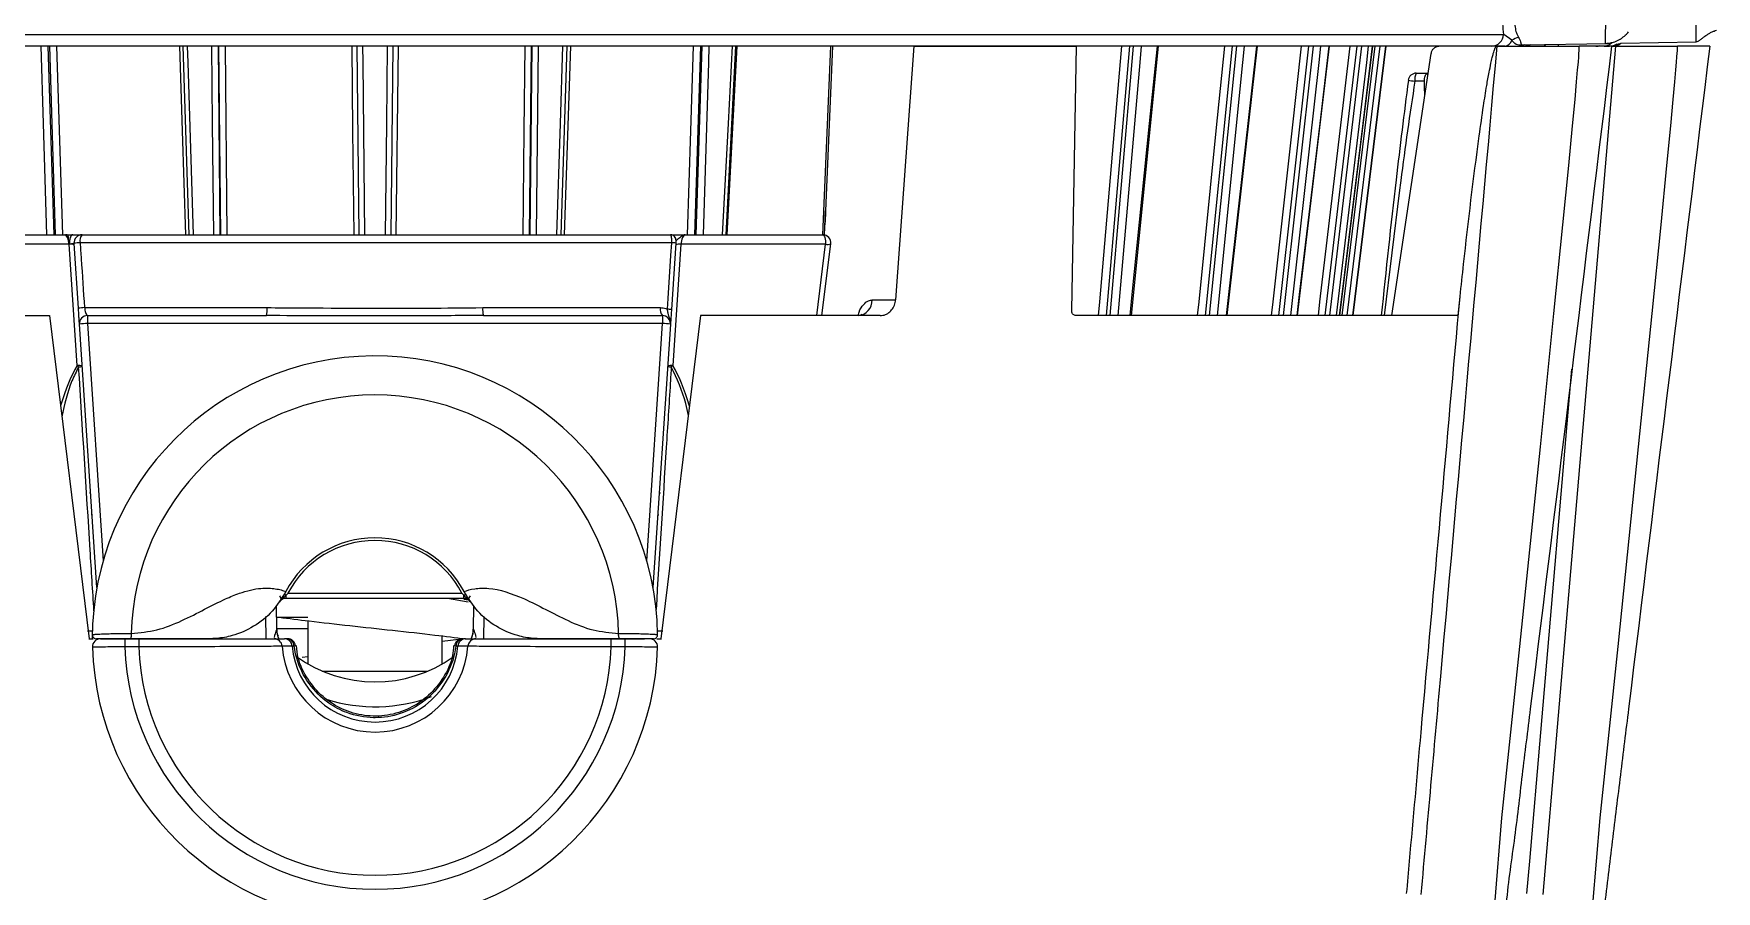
# Model space of a CAD drawing. Extents: x 7 to 113, y 1 to 87.
# Drawn here: x 48.374 to 51.499, y 2.419 to 4.012 of the extents above; entities that cross this region are included whole.
import ezdxf

# ---------------------------------------------------------------- set-up
doc = ezdxf.new("R2010")
doc.units = 0
doc.header["$MEASUREMENT"] = 0
doc.layers.add('OBJECT', color=7, linetype='CONTINUOUS')

msp = doc.modelspace()

# ---------------------------------------------------------------- linework, layer by layer
at = {"layer": 'OBJECT'}
for p, q in [((46.9123, 4.0102), (51.1044, 4.0102)), ((51.1197, 3.9992), (51.1044, 4.0102)), ((48.4009, 3.9882), (48.4119, 3.6382)), ((48.4151, 3.6382), (48.4042, 3.9882)), ((48.4168, 3.9882), (48.4278, 3.6382)), ((48.6513, 3.9882), (48.6626, 3.6382)), ((48.7168, 3.9882), (48.7204, 3.6382)), ((48.7219, 3.6382), (48.7183, 3.9882)), ((48.7297, 3.9882), (48.7333, 3.6382)), ((48.9791, 3.6382), (48.9752, 3.9882)), ((49.0415, 3.9882), (49.0376, 3.6382)), ((49.051, 3.9882), (49.0471, 3.6382)), ((49.2983, 3.9882), (49.2948, 3.6382)), ((49.2963, 3.6382), (49.2999, 3.9882)), ((49.3114, 3.9882), (49.3078, 3.6382)), ((49.354, 3.6382), (49.3654, 3.9882)), ((49.3711, 3.9882), (49.3598, 3.6382)), ((49.6125, 3.9882), (49.6015, 3.6382)), ((49.6047, 3.6382), (49.6157, 3.9882)), ((49.6603, 3.6382), (49.6787, 3.9882)), ((49.6801, 3.9882), (49.6617, 3.6382)), ((49.8539, 3.9882), (49.8393, 3.6382)), ((49.8579, 3.9882), (49.8451, 3.6824)), ((50.0088, 3.9882), (49.9751, 3.5173)), ((50.0088, 3.9882), (50.3112, 3.9882)), ((50.3021, 3.4979), (50.3112, 3.9882)), ((50.4097, 3.9882), (50.3664, 3.4882)), ((50.3739, 3.4882), (50.4172, 3.9882)), ((50.413, 3.4882), (50.4636, 3.9882)), ((50.6001, 3.9882), (50.5498, 3.4882)), ((50.5583, 3.4882), (50.6086, 3.9882)), ((50.5911, 3.4882), (50.647, 3.9882)), ((50.7421, 3.9882), (50.6864, 3.4882)), ((50.6957, 3.4882), (50.7514, 3.9882)), ((50.7213, 3.4882), (50.7809, 3.9882)), ((50.8314, 3.9882), (50.772, 3.4882)), ((50.7818, 3.4882), (50.8412, 3.9882)), ((50.7999, 3.4882), (50.8613, 3.9882)), ((50.8653, 3.9882), (50.804, 3.4882)), ((50.814, 3.4882), (50.8753, 3.9882)), ((50.8244, 3.4882), (50.8858, 3.9882)), ((50.8969, 3.4882), (50.9695, 3.975)), ((51.0917, 3.9882), (51.0889, 3.9882)), ((51.0917, 3.9882), (51.2448, 3.9882)), ((51.1415, 3.9908), (51.298, 3.9936)), ((51.3122, 3.9882), (51.1772, 2.4135)), ((51.1823, 3.9915), (51.1799, 3.9882)), ((51.2058, 3.9919), (51.2058, 3.9882)), ((51.2757, 3.9882), (51.2517, 3.9882)), ((51.3122, 3.9882), (51.4272, 3.9882)), ((51.3144, 3.9922), (51.3228, 3.994)), ((51.322, 3.994), (51.4621, 3.9964)), ((50.9421, 3.9382), (50.964, 3.9382)), ((50.9573, 3.9235), (50.9395, 3.9235)), ((50.9574, 3.9125), (50.9573, 3.9235)), ((50.9579, 3.8978), (50.9574, 3.9125)), ((50.9111, 3.7213), (50.8822, 3.4882)), ((49.8429, 3.6377), (49.8451, 3.6824)), ((48.1766, 3.6382), (48.4323, 3.6382)), ((48.435, 3.6382), (48.4453, 3.6382)), ((48.4453, 3.6382), (48.4468, 3.6382)), ((48.4644, 3.6382), (49.5573, 3.6382)), ((49.584, 3.6382), (49.8398, 3.6382)), ((48.44, 3.6207), (48.1713, 3.6207)), ((48.4549, 3.3953), (48.44, 3.6207)), ((48.4574, 3.5017), (48.4494, 3.6222)), ((49.5595, 3.6235), (48.4606, 3.6235)), ((49.567, 3.6226), (49.5588, 3.4992)), ((49.5764, 3.6207), (49.5614, 3.3953)), ((49.8451, 3.6207), (49.5764, 3.6207)), ((49.8287, 3.4882), (49.8451, 3.6207)), ((49.8382, 3.4882), (49.8547, 3.6214)), ((48.4687, 3.503), (48.8081, 3.503)), ((49.2083, 3.503), (49.5384, 3.503)), ((49.9315, 3.5173), (49.9751, 3.5173)), ((51.0196, 3.4882), (51.0234, 3.5238)), ((48.0701, 3.4882), (48.4037, 3.4882)), ((48.4037, 3.4882), (48.4773, 2.8882)), ((48.4919, 2.9833), (48.4594, 3.4722)), ((48.4744, 3.4882), (48.4744, 3.4735)), ((48.4744, 3.4882), (48.8067, 3.4882)), ((49.542, 3.4735), (48.4744, 3.4735)), ((48.4744, 3.4735), (48.5036, 3.0332)), ((49.2097, 3.4882), (49.542, 3.4882)), ((49.5128, 3.0332), (49.542, 3.4735)), ((49.557, 3.4722), (49.5245, 2.9833)), ((49.613, 3.4882), (49.5393, 2.8882)), ((49.542, 3.4882), (49.542, 3.4735)), ((49.9465, 3.4882), (49.613, 3.4882)), ((51.0196, 3.4882), (50.3099, 3.4882)), ((48.4779, 3.1594), (48.4802, 3.1594)), ((49.5362, 3.1594), (49.5385, 3.1594)), ((48.4829, 3.1182), (48.4813, 3.1182)), ((49.5335, 3.1182), (49.5353, 3.1182)), ((48.8426, 2.976), (48.8418, 2.9745)), ((48.8434, 2.9632), (48.8434, 2.9691)), ((48.8466, 2.973), (48.8463, 2.9726)), ((48.8466, 2.973), (49.1697, 2.973)), ((49.1701, 2.9726), (49.1697, 2.973)), ((49.173, 2.9632), (49.173, 2.9691)), ((49.1746, 2.9745), (49.1738, 2.976)), ((48.826, 2.9062), (48.8253, 2.9493)), ((49.173, 2.9632), (48.8434, 2.9632)), ((49.1816, 2.9559), (49.1427, 2.9632)), ((49.1624, 2.9624), (49.1556, 2.9632)), ((49.1817, 2.9601), (49.1733, 2.9611)), ((49.1914, 2.9502), (49.1906, 2.9062)), ((48.8062, 2.8882), (48.8058, 2.9297)), ((48.8256, 2.9282), (48.8833, 2.9282)), ((48.8833, 2.9068), (48.826, 2.9068)), ((48.8833, 2.9216), (48.8833, 2.8417)), ((49.2104, 2.8882), (49.2108, 2.9295)), ((48.4741, 2.903), (48.4834, 2.903)), ((48.4768, 2.8882), (48.4846, 2.8882)), ((48.5436, 2.8882), (48.5436, 2.8732)), ((48.5436, 2.8882), (48.5696, 2.8882)), ((48.5696, 2.8882), (48.5696, 2.8732)), ((48.821, 2.8882), (48.8403, 2.8882)), ((49.1333, 2.8417), (49.1333, 2.8935)), ((49.1691, 2.8875), (49.1333, 2.883)), ((49.1763, 2.8882), (49.1956, 2.8882)), ((49.4471, 2.8732), (49.4471, 2.8882)), ((49.4471, 2.8882), (49.4731, 2.8882)), ((49.4731, 2.8732), (49.4731, 2.8882)), ((49.5319, 2.8882), (49.5404, 2.8882)), ((49.533, 2.903), (49.5427, 2.903)), ((48.5696, 2.8732), (48.5436, 2.8732)), ((48.8582, 2.8745), (48.8545, 2.8745)), ((48.8833, 2.8549), (48.8727, 2.8536)), ((49.1622, 2.8745), (49.1585, 2.8745)), ((49.4731, 2.8732), (49.4471, 2.8732)), ((48.9103, 2.8282), (49.1063, 2.8282))]:
    msp.add_line(p, q, dxfattribs=at)
at = {"layer": 'OBJECT', "flags": 128}
for points in [[(48.3991, 3.6382), (48.3926, 3.8448), (48.3882, 3.9882)], [(48.6569, 3.6382), (48.6506, 3.8311), (48.6456, 3.9882)], [(48.6594, 3.9882), (48.6604, 3.9581), (48.6707, 3.6382)], [(48.7088, 3.6382), (48.7067, 3.8448), (48.7053, 3.9882)], [(48.9695, 3.6382), (48.9674, 3.8311), (48.9656, 3.9882)], [(48.985, 3.9882), (48.9854, 3.9581), (48.989, 3.6382)], [(49.0277, 3.6382), (49.03, 3.8448), (49.0316, 3.9882)], [(49.2834, 3.6382), (49.2853, 3.8311), (49.2869, 3.9882)], [(49.3459, 3.6382), (49.3526, 3.8448), (49.3573, 3.9882)], [(49.5888, 3.6382), (49.5949, 3.8311), (49.5998, 3.9882)], [(49.6285, 3.9882), (49.6275, 3.9581), (49.6175, 3.6382)], [(49.6539, 3.6382), (49.6648, 3.8448), (49.6723, 3.9882)], [(50.3522, 3.4882), (50.3544, 3.5135), (50.3819, 3.8311), (50.3955, 3.9882)], [(50.4314, 3.9882), (50.4288, 3.9581), (50.3881, 3.4882)], [(50.4108, 3.4882), (50.4147, 3.5272), (50.4469, 3.8448), (50.4614, 3.9882)], [(50.536, 3.4882), (50.5386, 3.5135), (50.5705, 3.8311), (50.5863, 3.9882)], [(50.6225, 3.9882), (50.6194, 3.9581), (50.5722, 3.4882)], [(50.5898, 3.4882), (50.5942, 3.5272), (50.6297, 3.8448), (50.6458, 3.9882)], [(50.6734, 3.4882), (50.6762, 3.5135), (50.7116, 3.8311), (50.7291, 3.9882)], [(50.7644, 3.9882), (50.7611, 3.9581), (50.7087, 3.4882)], [(50.7208, 3.4882), (50.7254, 3.5272), (50.7633, 3.8448), (50.7804, 3.9882)], [(50.7602, 3.4882), (50.7632, 3.5135), (50.8009, 3.8311), (50.8196, 3.9882)], [(50.853, 3.9882), (50.8495, 3.9581), (50.7936, 3.4882)], [(50.7998, 3.4882), (50.8045, 3.5272), (50.8435, 3.8448), (50.8611, 3.9882)], [(50.8856, 3.9882), (50.8819, 3.9581), (50.8243, 3.4882)], [(51.0877, 2.3949), (51.1013, 2.5561), (51.1344, 2.8738), (51.1726, 3.2445), (51.1978, 3.4918), (51.2143, 3.6569), (51.2252, 3.767), (51.2323, 3.8405), (51.2369, 3.8896), (51.2399, 3.9223), (51.2418, 3.9442), (51.2431, 3.9588), (51.2439, 3.9686), (51.2443, 3.9751), (51.2446, 3.9794), (51.2448, 3.9823), (51.2449, 3.9843), (51.2449, 3.9856), (51.2449, 3.9865), (51.2449, 3.987), (51.2449, 3.9874), (51.2449, 3.9877), (51.2449, 3.9879), (51.2449, 3.988), (51.2449, 3.9881), (51.2449, 3.9881), (51.2448, 3.9882), (51.2448, 3.9882), (51.2448, 3.9882), (51.2448, 3.9882), (51.2448, 3.9882), (51.2448, 3.9882)], [(51.1455, 3.9895), (51.1466, 3.9899), (51.1472, 3.9901)], [(51.2701, 2.3949), (51.2837, 2.5561), (51.3169, 2.8738), (51.3551, 3.2445), (51.3802, 3.4918), (51.3968, 3.6569), (51.4076, 3.767), (51.4147, 3.8405), (51.4194, 3.8896), (51.4224, 3.9223), (51.4243, 3.9442), (51.4255, 3.9588), (51.4263, 3.9686), (51.4268, 3.9751), (51.4271, 3.9794), (51.4273, 3.9823), (51.4273, 3.9843), (51.4274, 3.9856), (51.4274, 3.9865), (51.4274, 3.987), (51.4274, 3.9874), (51.4274, 3.9877), (51.4274, 3.9879), (51.4273, 3.988), (51.4273, 3.9881), (51.4273, 3.9881), (51.4273, 3.9882), (51.4273, 3.9882), (51.4273, 3.9882), (51.4273, 3.9882), (51.4272, 3.9882), (51.4272, 3.9882)], [(51.2757, 3.9882), (51.2801, 3.9886), (51.2829, 3.9893)], [(48.4468, 3.6382), (48.4455, 3.6379), (48.4442, 3.6368), (48.4431, 3.6351), (48.4421, 3.6329), (48.4414, 3.6302), (48.4409, 3.6271), (48.4407, 3.6239), (48.4407, 3.6207)], [(49.8398, 3.6382), (49.8409, 3.6379), (49.842, 3.6368), (49.843, 3.6351), (49.8439, 3.6329), (49.8445, 3.6302), (49.845, 3.6271), (49.8451, 3.6239), (49.8451, 3.6207)], [(49.5513, 3.5), (49.5526, 3.5199), (49.5579, 3.5997), (49.5595, 3.6235)], [(51.1477, 2.4156), (51.1528, 2.4754), (51.1734, 2.7145), (51.2312, 3.3887)]]:
    msp.add_lwpolyline(points, dxfattribs=at)
at = {"layer": 'OBJECT'}
for centre, radius, start, end in [((51.0809, 4.0117), 0.0235, 272.6255, 356.2402), ((51.1384, 3.9716), 0.0333, 100.7988, 124.0997), ((51.1049, 4.0035), 0.0154, 277.1656, 343.7125), ((51.1432, 4.0103), 0.022, 279.6668, 299.3906), ((51.2905, 4.0071), 0.0189, 271.0553, 318.6463), ((51.3062, 4.0132), 0.025, 270, 309.6955), ((50.9421, 3.9232), 0.015, 90, 172.6707), ((50.9627, 3.927), 0.0235, 151.5271, 188.6241), ((51.0213, 4.5795), 0.6611, 261.8146, 262.89), ((48.4644, 3.6232), 0.015, 90, 183.8), ((48.4781, 3.6269), 0.0178, 140.4012, 191.0112), ((49.5573, 3.6282), 0.01, 356.2, 90), ((49.8398, 3.6232), 0.015, 352.9365, 90), ((48.443, 3.6076), 0.0132, 60.1127, 100.0238), ((48.4631, 3.551), 0.0725, 91.9291, 100.8548), ((49.5579, 3.5755), 0.048, 79.11, 88.0796), ((49.5738, 3.6062), 0.0147, 79.7059, 118.6151), ((49.8487, 3.637), 0.0168, 257.5515, 290.9021), ((48.4712, 3.4292), 0.0738, 91.9523, 100.7654), ((48.767, 3.4993), 0.0413, 344.3506, 5.0207), ((49.2494, 3.4993), 0.0413, 174.9793, 195.6494), ((49.5562, 3.4995), 0.0182, 169.1808, 218.5106), ((49.9035, 3.5162), 0.0281, 274.2414, 2.2356), ((48.4744, 3.4732), 0.015, 90, 183.8), ((48.4849, 3.2581), 0.2157, 92.7991, 96.7905), ((49.542, 3.4732), 0.015, 356.2, 90), ((49.5315, 3.2581), 0.2156, 83.2095, 87.2009), ((49.5496, 3.4512), 0.0489, 79.2026, 88.055), ((49.0082, 2.8882), 0.525, 0.8159, 180), ((48.4576, 3.3808), 0.0147, 61.3832, 100.3026), ((48.4332, 3.3646), 0.0376, 49.0354, 54.6886), ((48.4554, 3.4473), 0.0544, 272.6079, 279.769), ((49.5588, 3.3808), 0.0147, 79.6972, 118.6169), ((49.561, 3.4473), 0.0544, 260.2309, 267.3921), ((49.5832, 3.3646), 0.0376, 125.3114, 130.9638), ((49.0082, 2.8882), 0.4526, 1.2603, 178.7397), ((49.0082, 2.8882), 0.1874, 27.9166, 152.0834), ((49.0082, 2.8883), 0.1824, 27.6786, 152.3214), ((48.9974, 3.0717), 0.1963, 211.8721, 214.366), ((48.8434, 2.9482), 0.015, 90, 145.1549), ((49.173, 2.9482), 0.015, 34.8448, 90), ((49.0205, 3.0707), 0.1945, 325.622, 328.1393), ((48.4985, 2.8732), 0.015, 90.0022, 181.7247), ((48.8209, 2.8734), 0.0149, 4.0258, 89.5969), ((48.8728, 2.907), 0.047, 180.9442, 203.6483), ((48.84, 2.8737), 0.0145, 3.1487, 88.5682), ((48.8437, 2.8737), 0.0145, 3.0929, 88.4463), ((48.8459, 2.8732), 0.015, 8.1063, 89.9912), ((49.1707, 2.8732), 0.015, 90.0088, 171.8937), ((49.173, 2.8737), 0.0145, 91.5537, 176.9071), ((49.1767, 2.8737), 0.0145, 91.4318, 176.8513), ((49.1957, 2.8734), 0.0149, 90.4031, 175.9742), ((49.1438, 2.907), 0.047, 336.3517, 359.0558), ((49.5181, 2.8732), 0.015, 358.384, 89.9993), ((49.0083, 2.8882), 0.525, 181.6772, 358.3204), ((49.0083, 2.8882), 0.465, 181.8486, 358.1514), ((49.0083, 2.8882), 0.439, 181.9581, 358.0419), ((49.0083, 2.8882), 0.1731, 184.5789, 355.4211), ((49.0083, 2.8882), 0.1545, 185.1023, 354.8977), ((49.0083, 3.0582), 0.25, 234.2479, 305.561), ((49.0083, 3.059), 0.297, 252.2307, 290.6824)]:
    msp.add_arc(centre, radius, start, end, dxfattribs=at)
for centre, major_axis, ratio, start_param, end_param in [((48.4343, 3.6232), (-0.0023, 0.015), 0.351276, 4.488014, 6.229852), ((49.582, 3.6232), (0.0023, 0.015), 0.351276, 0.053333, 1.795172), ((48.4343, 3.6232), (0.0151, -0.001), 0.154401, 5.105582, 5.160797), ((48.5804, 2.1456), (-0.0816, 1.2851), 0.159803, 0.225532, 0.407048), ((49.4359, 2.1456), (0.0816, 1.2851), 0.159803, 5.875233, 6.057653)]:
    msp.add_ellipse(centre, major_axis=major_axis, ratio=ratio, start_param=start_param, end_param=end_param, dxfattribs=at)
for points, knots in [([(51.1044, 4.0102), (51.1037, 4.0166), (51.1024, 4.0294), (51.1038, 4.0437), (51.1045, 4.0509)], [0, 0, 0, 0, 0.498433, 1, 1, 1, 1]), ([(51.1264, 4.0482), (51.1258, 4.044), (51.1246, 4.0355), (51.1254, 4.0235), (51.1278, 4.0127), (51.1307, 4.0072), (51.1322, 4.0043)], [0, 0, 0, 0, 0.250427, 0.499843, 0.740764, 1, 1, 1, 1]), ([(51.2936, 3.9935), (51.2935, 3.9943), (51.2932, 3.9959), (51.2934, 4.0083), (51.294, 4.023), (51.2945, 4.0366), (51.2949, 4.0443), (51.2951, 4.0482)], [0, 0, 0, 0, 0.250886, 0.499858, 0.733616, 0.862847, 1, 1, 1, 1]), ([(51.4616, 3.9964), (51.4616, 3.997), (51.4616, 3.9981), (51.4617, 4.0064), (51.4617, 4.0161), (51.4617, 4.0255), (51.4618, 4.0364), (51.4618, 4.0443), (51.4619, 4.0484)], [0, 0, 0, 0, 0.21067, 0.447315, 0.575812, 0.710764, 0.85216, 1, 1, 1, 1]), ([(51.1322, 4.0043), (51.1332, 4.0023), (51.1353, 3.9983), (51.136, 3.9947), (51.1366, 3.9926), (51.1375, 3.9911), (51.1399, 3.9909), (51.1415, 3.9908)], [0, 0, 0, 0, 0.249995, 0.497592, 0.621226, 0.745578, 1, 1, 1, 1]), ([(51.2934, 3.9935), (51.2965, 3.9937), (51.3021, 3.9941), (51.3116, 3.9968), (51.3178, 3.9996), (51.3231, 4.0028), (51.3265, 4.0053), (51.3314, 4.0094), (51.3345, 4.0128), (51.3363, 4.0147)], [0, 0, 0, 0, 0.196684, 0.357946, 0.575563, 0.606715, 0.727756, 0.84534, 1, 1, 1, 1]), ([(51.4616, 3.9964), (51.4629, 3.9967), (51.4653, 3.9971), (51.4696, 4.0002), (51.4742, 4.0039), (51.4793, 4.0077), (51.4847, 4.0113), (51.4902, 4.0143), (51.4955, 4.0166), (51.498, 4.0175), (51.4994, 4.0179)], [0, 0, 0, 0, 0.183553, 0.338833, 0.468757, 0.580791, 0.682219, 0.782217, 0.887012, 1, 1, 1, 1]), ([(49.0083, 3.9882), (48.939, 3.9882), (48.7993, 3.9882), (48.5899, 3.9882), (48.3451, 3.9882), (48.0704, 3.9882), (47.7783, 3.9882), (47.5114, 3.9882), (47.2786, 3.9882), (47.0816, 3.9882), (46.9832, 3.9882), (46.9347, 3.9882)], [0, 0, 0, 0, 0.0804521, 0.1621569, 0.2450437, 0.3718902, 0.5000541, 0.6282181, 0.7550646, 0.8793556, 1, 1, 1, 1]), ([(51.082, 3.9882), (51.0505, 3.9882), (50.987, 3.9882), (50.8698, 3.9882), (50.7131, 3.9882), (50.505, 3.9882), (50.2384, 3.9882), (49.9462, 3.9882), (49.638, 3.9882), (49.3235, 3.9882), (49.1123, 3.9882), (49.0083, 3.9882)], [0, 0, 0, 0, 0.080452, 0.162157, 0.245044, 0.37189, 0.500054, 0.628218, 0.755064, 0.879355, 1, 1, 1, 1]), ([(51.0917, 3.9882), (51.0568, 3.5983), (51.0099, 3.0734), (50.9627, 2.5485), (50.9506, 2.4135)], [0, 0, 0, 0, 0.742768, 1, 1, 1, 1]), ([(50.9864, 3.9882), (50.9843, 3.988), (50.98, 3.9876), (50.9745, 3.9844), (50.9707, 3.98), (50.9698, 3.9766), (50.9695, 3.975)], [0, 0, 0, 0, 0.271987, 0.544501, 0.799134, 1, 1, 1, 1]), ([(51.0234, 3.5238), (51.0256, 3.5436), (51.0364, 3.6431), (51.0503, 3.7611), (51.066, 3.8715), (51.0722, 3.9109), (51.0768, 3.9372), (51.0803, 3.9547), (51.0829, 3.9663), (51.0849, 3.974), (51.0865, 3.9791), (51.0877, 3.9825), (51.0886, 3.9847), (51.0895, 3.9863), (51.0902, 3.9873), (51.0909, 3.9879), (51.0913, 3.9882), (51.0916, 3.9882), (51.0917, 3.9882)], [0, 0, 0, 0, 0.1274332, 0.6371911, 0.7574806, 0.8378339, 0.8915112, 0.9273783, 0.9513571, 0.9674037, 0.9781617, 0.9853945, 0.9902789, 0.9936045, 0.9968654, 0.998214, 0.9993233, 1, 1, 1, 1]), ([(51.1068, 3.9882), (51.1018, 3.9882), (51.0919, 3.9882), (51.0853, 3.9882), (51.082, 3.9882)], [0, 0, 0, 0, 0.498631, 1, 1, 1, 1]), ([(51.3048, 3.9882), (51.2548, 3.5782), (51.1997, 3.1272), (51.1385, 2.6355), (51.1244, 2.5123), (51.1055, 2.3903), (51.1048, 2.305), (51.0912, 2.2651), (51.0909, 2.2643)], [0, 0, 0, 0, 0.713223, 0.784545, 0.855867, 0.927189, 0.99845, 1, 1, 1, 1]), ([(51.1349, 3.9903), (51.1316, 3.9903), (51.1266, 3.9904), (51.1215, 3.9969), (51.1197, 3.9992)], [0, 0, 0, 0, 0.644158, 1, 1, 1, 1]), ([(51.1432, 3.9909), (51.141, 3.9902), (51.1377, 3.9892), (51.1356, 3.99), (51.1349, 3.9903)], [0, 0, 0, 0, 0.669218, 1, 1, 1, 1]), ([(51.1454, 3.9894), (51.1463, 3.9898), (51.1475, 3.9902), (51.1487, 3.9908), (51.1489, 3.991)], [0, 0, 0, 0, 0.786256, 1, 1, 1, 1]), ([(51.3048, 3.9882), (51.3042, 3.9882), (51.3031, 3.9882), (51.2934, 3.9882), (51.2786, 3.9882), (51.2614, 3.9882), (51.2497, 3.9882), (51.2448, 3.9882)], [0, 0, 0, 0, 0.198339, 0.412975, 0.62709, 0.843128, 1, 1, 1, 1]), ([(51.4872, 3.9882), (51.4369, 3.5783), (51.3815, 3.1274), (51.3212, 2.6354), (51.3059, 2.5125), (51.2915, 2.3899), (51.2801, 2.3086), (51.2744, 2.2682)], [0, 0, 0, 0, 0.71491, 0.786401, 0.857892, 0.929384, 1, 1, 1, 1]), ([(51.2909, 3.9882), (51.2926, 3.9883), (51.2992, 3.9884), (51.3064, 3.9887), (51.3117, 3.9911), (51.3148, 3.9925)], [0, 0, 0, 0, 0.1231692, 0.4829479, 1, 1, 1, 1]), ([(51.3099, 3.9882), (51.3102, 3.9882), (51.3109, 3.9882), (51.3117, 3.9882), (51.3122, 3.9882)], [0, 0, 0, 0, 0.366221, 1, 1, 1, 1]), ([(51.4872, 3.9882), (51.4867, 3.9882), (51.4855, 3.9882), (51.4759, 3.9882), (51.461, 3.9882), (51.4439, 3.9882), (51.4322, 3.9882), (51.4272, 3.9882)], [0, 0, 0, 0, 0.19834, 0.412971, 0.627088, 0.843128, 1, 1, 1, 1]), ([(50.8777, 3.4882), (50.8865, 3.5723), (50.9018, 3.7179), (50.9202, 3.8635), (50.928, 3.925)], [0, 0, 0, 0, 0.577375, 1, 1, 1, 1]), ([(50.9395, 3.9235), (50.9302, 3.8619), (50.9201, 3.7946), (50.9118, 3.7271), (50.9111, 3.7213)], [0, 0, 0, 0, 0.913035, 1, 1, 1, 1]), ([(50.9573, 3.9235), (50.9573, 3.9252), (50.9574, 3.9285), (50.9579, 3.9316), (50.9587, 3.934), (50.9593, 3.9352), (50.9606, 3.9365), (50.9616, 3.9373), (50.9632, 3.9373), (50.9638, 3.9373)], [0, 0, 0, 0, 0.2449, 0.49261, 0.500525, 0.725211, 0.75532, 0.91267, 1, 1, 1, 1]), ([(49.8451, 3.6824), (49.8451, 3.6815), (49.8442, 3.6666), (49.8432, 3.6517), (49.8423, 3.6377)], [0, 0, 0, 0, 0.062351, 1, 1, 1, 1]), ([(48.4323, 3.6382), (48.4324, 3.6382), (48.4333, 3.6382), (48.4341, 3.6382), (48.435, 3.6382)], [0, 0, 0, 0, 0.043822, 1, 1, 1, 1]), ([(48.44, 3.6207), (48.4399, 3.6212), (48.4399, 3.6221), (48.4397, 3.6247), (48.4395, 3.6284), (48.4391, 3.6327), (48.4384, 3.636), (48.4374, 3.6377), (48.4361, 3.6382), (48.4353, 3.6382), (48.435, 3.6382)], [0, 0, 0, 0, 0.057594, 0.105329, 0.282075, 0.458553, 0.647771, 0.842682, 0.950277, 1, 1, 1, 1]), ([(48.4468, 3.6382), (48.4493, 3.6382), (48.4546, 3.6382), (48.4608, 3.6382), (48.4634, 3.6382), (48.4643, 3.6382), (48.4644, 3.6382), (48.4644, 3.6382)], [0, 0, 0, 0, 0.24444, 0.536632, 0.830131, 0.879792, 1, 1, 1, 1]), ([(49.5595, 3.6235), (49.5595, 3.6252), (49.5595, 3.6285), (49.5592, 3.633), (49.5586, 3.6363), (49.5579, 3.638), (49.5575, 3.6382), (49.5573, 3.6382)], [0, 0, 0, 0, 0.218119, 0.434231, 0.651156, 0.86891, 1, 1, 1, 1]), ([(49.5573, 3.6382), (49.5576, 3.6382), (49.5582, 3.6382), (49.5635, 3.6382), (49.572, 3.6382), (49.5794, 3.6382), (49.5832, 3.6382), (49.584, 3.6382), (49.584, 3.6382)], [0, 0, 0, 0, 0.200856, 0.401267, 0.697462, 0.940512, 0.995515, 1, 1, 1, 1]), ([(49.5673, 3.6276), (49.5673, 3.6275), (49.5673, 3.6274), (49.5672, 3.6265), (49.5671, 3.6251), (49.567, 3.6237), (49.567, 3.6229), (49.567, 3.6226)], [0, 0, 0, 0, 0.2270416, 0.4541637, 0.680023, 0.9000132, 1, 1, 1, 1]), ([(49.584, 3.6382), (49.584, 3.6382), (49.583, 3.6382), (49.581, 3.6377), (49.5769, 3.635), (49.5721, 3.6304), (49.5679, 3.6282), (49.5675, 3.6277), (49.5673, 3.6276)], [0, 0, 0, 0, 0.004684, 0.183727, 0.356505, 0.700956, 0.869482, 1, 1, 1, 1]), ([(48.4494, 3.6222), (48.4493, 3.6221), (48.4489, 3.622), (48.4463, 3.6216), (48.4433, 3.6212), (48.4413, 3.6208), (48.4407, 3.6207)], [0, 0, 0, 0, 0.2957963, 0.5915493, 0.8886398, 1, 1, 1, 1]), ([(48.4606, 3.6235), (48.4613, 3.6135), (48.464, 3.5733), (48.4667, 3.5332), (48.4687, 3.503)], [0, 0, 0, 0, 0.248205, 1, 1, 1, 1]), ([(48.4594, 3.4722), (48.4594, 3.4724), (48.4594, 3.4727), (48.4591, 3.4762), (48.4587, 3.4829), (48.4581, 3.4917), (48.4577, 3.4984), (48.4574, 3.5017)], [0, 0, 0, 0, 0.139491, 0.361926, 0.577748, 0.788779, 1, 1, 1, 1]), ([(48.4687, 3.503), (48.469, 3.5013), (48.4695, 3.4979), (48.4708, 3.4935), (48.4722, 3.4902), (48.4734, 3.4885), (48.4741, 3.4883), (48.4744, 3.4882)], [0, 0, 0, 0, 0.202497, 0.410682, 0.629114, 0.857206, 1, 1, 1, 1]), ([(48.8081, 3.503), (48.828, 3.5028), (48.9267, 3.5022), (49.0607, 3.5015), (49.1739, 3.5026), (49.2083, 3.503)], [0, 0, 0, 0, 0.149761, 0.741873, 1, 1, 1, 1]), ([(49.5384, 3.503), (49.5418, 3.5027), (49.5463, 3.5023), (49.5503, 3.5004), (49.5513, 3.5)], [0, 0, 0, 0, 0.767542, 1, 1, 1, 1]), ([(49.9059, 3.49), (49.9063, 3.4916), (49.9085, 3.4993), (49.9152, 3.509), (49.9237, 3.5163), (49.9293, 3.517), (49.9315, 3.5173)], [0, 0, 0, 0, 0.092193, 0.435676, 0.778732, 1, 1, 1, 1]), ([(49.9465, 3.4882), (49.9482, 3.4883), (49.953, 3.4886), (49.9607, 3.4918), (49.9681, 3.4983), (49.9735, 3.5072), (49.9746, 3.5139), (49.9751, 3.5173)], [0, 0, 0, 0, 0.119378, 0.340231, 0.560695, 0.780325, 1, 1, 1, 1]), ([(50.9242, 2.4156), (50.926, 2.4355), (50.935, 2.5351), (50.9681, 2.9045), (50.9993, 3.254), (51.0234, 3.5238)], [0, 0, 0, 0, 0.053919, 0.269596, 1, 1, 1, 1]), ([(49.2097, 3.4882), (49.1997, 3.4882), (49.1497, 3.4881), (49.0824, 3.4876), (48.9581, 3.4874), (48.8737, 3.4878), (48.8067, 3.4882)], [0, 0, 0, 0, 0.0744305, 0.3721782, 0.5009141, 1, 1, 1, 1]), ([(49.557, 3.4722), (49.557, 3.4723), (49.5574, 3.4791), (49.5531, 3.4875), (49.5516, 3.4975), (49.5513, 3.5)], [0, 0, 0, 0, 0.005389, 0.74817, 1, 1, 1, 1]), ([(49.5588, 3.4992), (49.5586, 3.496), (49.5581, 3.4896), (49.5576, 3.4813), (49.5572, 3.4758), (49.5571, 3.4733), (49.557, 3.4724), (49.557, 3.4722), (49.557, 3.4722)], [0, 0, 0, 0, 0.267279, 0.53424, 0.810743, 0.957998, 0.994444, 1, 1, 1, 1]), ([(49.9124, 3.49), (49.9124, 3.4901), (49.9126, 3.4902), (49.9092, 3.488), (49.9064, 3.4885), (49.9056, 3.4887)], [0, 0, 0, 0, 0.238883, 0.768816, 1, 1, 1, 1]), ([(50.3099, 3.4882), (50.3089, 3.4883), (50.3071, 3.4886), (50.3047, 3.4903), (50.303, 3.4928), (50.3021, 3.4956), (50.3021, 3.4973), (50.3021, 3.4979)], [0, 0, 0, 0, 0.219652, 0.439267, 0.659731, 0.880537, 1, 1, 1, 1]), ([(48.4579, 3.393), (48.4535, 3.3845), (48.4388, 3.3556), (48.4317, 3.3231), (48.4267, 3.3002)], [0, 0, 0, 0, 0.294337, 1, 1, 1, 1]), ([(48.4863, 2.9401), (48.484, 2.9776), (48.4745, 3.1286), (48.465, 3.2796), (48.4579, 3.393)], [0, 0, 0, 0, 0.248552, 1, 1, 1, 1]), ([(49.5585, 3.393), (49.5579, 3.383), (49.5548, 3.3331), (49.5453, 3.183), (49.5365, 3.0428), (49.5302, 2.9426)], [0, 0, 0, 0, 0.066464, 0.332319, 1, 1, 1, 1]), ([(49.5902, 3.3026), (49.5888, 3.3101), (49.5826, 3.3419), (49.569, 3.3709), (49.5585, 3.393)], [0, 0, 0, 0, 0.2344469, 1, 1, 1, 1]), ([(48.5557, 2.8982), (48.5718, 2.8997), (48.605, 2.9028), (48.65, 2.9215), (48.6916, 2.9429), (48.7269, 2.961), (48.7552, 2.9727), (48.7775, 2.9793), (48.8013, 2.983), (48.8204, 2.982), (48.8346, 2.9788), (48.8399, 2.9769), (48.8426, 2.976)], [0, 0, 0, 0, 0.12023, 0.249063, 0.378438, 0.502967, 0.588813, 0.660127, 0.735141, 0.859776, 0.928269, 1, 1, 1, 1]), ([(48.8418, 2.9745), (48.8343, 2.9624), (48.8188, 2.9375), (48.7839, 2.9098), (48.7478, 2.8942), (48.7192, 2.8888), (48.7047, 2.8884), (48.6998, 2.8882)], [0, 0, 0, 0, 0.2425504, 0.4992257, 0.7492121, 0.9161113, 1, 1, 1, 1]), ([(48.8434, 2.9691), (48.8429, 2.9693), (48.8419, 2.9697), (48.8406, 2.97), (48.8395, 2.9699), (48.8392, 2.9696), (48.8391, 2.9695)], [0, 0, 0, 0, 0.25, 0.500001, 0.749984, 1, 1, 1, 1]), ([(48.8434, 2.9691), (48.8428, 2.9685), (48.8415, 2.9671), (48.8401, 2.9659), (48.8393, 2.9652)], [0, 0, 0, 0, 0.428435, 1, 1, 1, 1]), ([(48.8463, 2.9726), (48.8461, 2.9723), (48.8451, 2.9711), (48.8442, 2.97), (48.8434, 2.9691)], [0, 0, 0, 0, 0.209898, 1, 1, 1, 1]), ([(49.173, 2.9691), (49.1722, 2.97), (49.1713, 2.9711), (49.1703, 2.9723), (49.1701, 2.9726)], [0, 0, 0, 0, 0.790099, 1, 1, 1, 1]), ([(49.173, 2.9691), (49.1735, 2.9693), (49.1745, 2.9697), (49.1758, 2.97), (49.1769, 2.9699), (49.1772, 2.9696), (49.1773, 2.9695)], [0, 0, 0, 0, 0.250026, 0.500026, 0.750008, 1, 1, 1, 1]), ([(49.1771, 2.9652), (49.1763, 2.9659), (49.1749, 2.9671), (49.1735, 2.9685), (49.173, 2.9691)], [0, 0, 0, 0, 0.571271, 1, 1, 1, 1]), ([(49.1738, 2.976), (49.1795, 2.9779), (49.1904, 2.9816), (49.2265, 2.9839), (49.2875, 2.9647), (49.3517, 2.9275), (49.4113, 2.9028), (49.4446, 2.8997), (49.4607, 2.8982)], [0, 0, 0, 0, 0.14031, 0.265172, 0.496385, 0.750484, 0.879548, 1, 1, 1, 1]), ([(49.3166, 2.8882), (49.3117, 2.8884), (49.2972, 2.8888), (49.2686, 2.8942), (49.2325, 2.9098), (49.1976, 2.9375), (49.1821, 2.9624), (49.1746, 2.9745)], [0, 0, 0, 0, 0.083889, 0.250788, 0.500774, 0.75745, 1, 1, 1, 1]), ([(48.8393, 2.9652), (48.8384, 2.9644), (48.8354, 2.9618), (48.8327, 2.959), (48.8311, 2.9568), (48.8311, 2.9568)], [0, 0, 0, 0, 0.318842, 0.988715, 1, 1, 1, 1]), ([(48.8393, 2.9652), (48.839, 2.9652), (48.8382, 2.9653), (48.8372, 2.9652), (48.8364, 2.9648), (48.8361, 2.9644), (48.8359, 2.9642)], [0, 0, 0, 0, 0.250007, 0.500018, 0.75004, 1, 1, 1, 1]), ([(49.177, 2.9652), (49.1774, 2.9652), (49.1782, 2.9653), (49.1791, 2.9652), (49.1799, 2.9648), (49.1803, 2.9644), (49.1804, 2.9641)], [0, 0, 0, 0, 0.25001, 0.499962, 0.749977, 1, 1, 1, 1]), ([(49.1853, 2.9568), (49.1852, 2.9568), (49.1837, 2.959), (49.181, 2.9618), (49.178, 2.9644), (49.177, 2.9652)], [0, 0, 0, 0, 0.01129, 0.681433, 1, 1, 1, 1]), ([(48.8304, 2.9282), (48.8486, 2.9259), (48.8894, 2.9206), (48.9618, 2.9127), (49.0416, 2.9039), (49.1161, 2.8958), (49.1575, 2.8905), (49.1757, 2.8882)], [0, 0, 0, 0, 0.170804, 0.384902, 0.600619, 0.823625, 1, 1, 1, 1]), ([(48.4832, 2.8956), (48.4833, 2.8947), (48.4835, 2.8928), (48.4853, 2.8903), (48.4879, 2.8885), (48.49, 2.8883), (48.491, 2.8882)], [0, 0, 0, 0, 0.238662, 0.49608, 0.755685, 1, 1, 1, 1]), ([(48.4833, 2.8956), (48.4833, 2.8956), (48.4833, 2.8957), (48.4834, 2.8957), (48.4835, 2.8958), (48.4835, 2.8958), (48.4835, 2.8958), (48.4836, 2.8958), (48.4836, 2.8958), (48.4836, 2.8958), (48.4836, 2.8958), (48.4836, 2.8958), (48.4836, 2.8958), (48.4836, 2.8958), (48.4836, 2.8958), (48.4836, 2.8958), (48.4837, 2.8958), (48.4846, 2.8962), (48.4873, 2.8965), (48.4943, 2.897), (48.5062, 2.8975), (48.5204, 2.8979), (48.5367, 2.8981), (48.5484, 2.8982), (48.5557, 2.8982)], [0, 0, 0, 0, 0.024468, 0.041743, 0.050417, 0.054758, 0.056935, 0.058022, 0.058565, 0.058837, 0.05897, 0.059042, 0.059075, 0.059092, 0.059097, 0.059103, 0.059108, 0.107972, 0.202817, 0.343473, 0.529706, 0.670906, 0.796507, 1, 1, 1, 1]), ([(48.5536, 2.8882), (48.5466, 2.8882), (48.5361, 2.8882), (48.5226, 2.8882), (48.5132, 2.8882), (48.5049, 2.8882), (48.4983, 2.8882), (48.4933, 2.8882), (48.4918, 2.8882), (48.491, 2.8882)], [0, 0, 0, 0, 0.244909, 0.368713, 0.49291, 0.618306, 0.744304, 0.871772, 1, 1, 1, 1]), ([(48.4985, 2.8882), (48.4991, 2.8882), (48.5002, 2.8882), (48.5081, 2.8882), (48.5196, 2.8882), (48.5322, 2.8882), (48.5404, 2.8882), (48.5436, 2.8882)], [0, 0, 0, 0, 0.216102, 0.4322, 0.648359, 0.864602, 1, 1, 1, 1]), ([(48.5557, 2.8982), (48.5557, 2.8969), (48.5556, 2.895), (48.5554, 2.8927), (48.5551, 2.8911), (48.5548, 2.8898), (48.5543, 2.8886), (48.5539, 2.8883), (48.5536, 2.8882)], [0, 0, 0, 0, 0.239552, 0.368401, 0.499991, 0.631615, 0.760496, 1, 1, 1, 1]), ([(48.6998, 2.8882), (48.6913, 2.8882), (48.6774, 2.8882), (48.6405, 2.8882), (48.5968, 2.8882), (48.5679, 2.8882), (48.5536, 2.8882)], [0, 0, 0, 0, 0.436251, 0.715985, 0.859353, 1, 1, 1, 1]), ([(48.5696, 2.8882), (48.5983, 2.8882), (48.6557, 2.8882), (48.7322, 2.8882), (48.7902, 2.8882), (48.8142, 2.8882), (48.8203, 2.8882), (48.821, 2.8882)], [0, 0, 0, 0, 0.241896, 0.483788, 0.7258, 0.967737, 1, 1, 1, 1]), ([(48.8259, 2.9062), (48.8254, 2.9056), (48.8245, 2.9045), (48.822, 2.8953), (48.8208, 2.8908)], [0, 0, 0, 0, 0.517401, 1, 1, 1, 1]), ([(48.829, 2.893), (48.8278, 2.8956), (48.8259, 2.8999), (48.8264, 2.9045), (48.8266, 2.9062)], [0, 0, 0, 0, 0.627194, 1, 1, 1, 1]), ([(48.8608, 2.8753), (48.8605, 2.8751), (48.8602, 2.8749), (48.8584, 2.8745), (48.8582, 2.8745)], [0, 0, 0, 0, 0.881258, 1, 1, 1, 1]), ([(49.1543, 2.8755), (49.1538, 2.8693), (49.1522, 2.8487), (49.1366, 2.8161), (49.1094, 2.782), (49.0731, 2.7575), (49.0318, 2.7444), (48.9886, 2.7439), (48.947, 2.7558), (48.9104, 2.7793), (48.8824, 2.8122), (48.8655, 2.8457), (48.8631, 2.8678), (48.8623, 2.8757)], [0, 0, 0, 0, 0.043477, 0.14547, 0.246551, 0.346683, 0.445988, 0.545045, 0.644174, 0.74368, 0.843707, 0.944827, 1, 1, 1, 1]), ([(49.1585, 2.8745), (49.1572, 2.8748), (49.1557, 2.8751), (49.1558, 2.8753), (49.1559, 2.8753)], [0, 0, 0, 0, 0.8811462, 1, 1, 1, 1]), ([(49.1905, 2.9062), (49.1905, 2.9057), (49.1909, 2.9016), (49.1898, 2.8962), (49.188, 2.8918), (49.1875, 2.8906)], [0, 0, 0, 0, 0.093353, 0.768125, 1, 1, 1, 1]), ([(49.1908, 2.9062), (49.1913, 2.9056), (49.1922, 2.9045), (49.1946, 2.8953), (49.1958, 2.8908)], [0, 0, 0, 0, 0.517401, 1, 1, 1, 1]), ([(49.1956, 2.8882), (49.1963, 2.8882), (49.2025, 2.8882), (49.2264, 2.8882), (49.2844, 2.8882), (49.3609, 2.8882), (49.4183, 2.8882), (49.4471, 2.8882)], [0, 0, 0, 0, 0.032263, 0.2742, 0.516212, 0.758104, 1, 1, 1, 1]), ([(49.4627, 2.8882), (49.4485, 2.8882), (49.4196, 2.8882), (49.3758, 2.8882), (49.339, 2.8882), (49.325, 2.8882), (49.3166, 2.8882)], [0, 0, 0, 0, 0.140647, 0.284014, 0.563749, 1, 1, 1, 1]), ([(49.4627, 2.8882), (49.4625, 2.8883), (49.4621, 2.8886), (49.4616, 2.8898), (49.4613, 2.8911), (49.461, 2.8927), (49.4607, 2.895), (49.4607, 2.8969), (49.4607, 2.8982)], [0, 0, 0, 0, 0.2395038, 0.3683852, 0.5000089, 0.6315988, 0.7604484, 1, 1, 1, 1]), ([(49.4607, 2.8982), (49.4679, 2.8982), (49.4797, 2.8981), (49.496, 2.8979), (49.5102, 2.8975), (49.5221, 2.897), (49.5298, 2.8964), (49.5331, 2.8959), (49.5328, 2.8957), (49.5327, 2.8956)], [0, 0, 0, 0, 0.203423, 0.328984, 0.470147, 0.656355, 0.796979, 0.940335, 1, 1, 1, 1]), ([(49.5253, 2.8882), (49.5246, 2.8882), (49.5231, 2.8882), (49.5181, 2.8882), (49.5115, 2.8882), (49.5032, 2.8882), (49.4938, 2.8882), (49.4803, 2.8882), (49.4697, 2.8882), (49.4627, 2.8882)], [0, 0, 0, 0, 0.127943, 0.255696, 0.381417, 0.50709, 0.631015, 0.755091, 1, 1, 1, 1]), ([(49.4731, 2.8882), (49.4763, 2.8882), (49.4845, 2.8882), (49.4967, 2.8882), (49.5057, 2.8882), (49.5083, 2.8882), (49.5085, 2.8882)], [0, 0, 0, 0, 0.23179, 0.601982, 0.972028, 1, 1, 1, 1]), ([(49.5254, 2.8882), (49.5264, 2.8883), (49.5285, 2.8885), (49.5311, 2.8903), (49.5329, 2.8928), (49.533, 2.8947), (49.5331, 2.8956)], [0, 0, 0, 0, 0.244318, 0.50392, 0.761338, 1, 1, 1, 1]), ([(48.5436, 2.8732), (48.5394, 2.8732), (48.5284, 2.8731), (48.5117, 2.873), (48.4961, 2.8729), (48.4866, 2.8728), (48.4825, 2.8728), (48.4837, 2.8728), (48.4837, 2.8728)], [0, 0, 0, 0, 0.13392, 0.347813, 0.561634, 0.775417, 0.989204, 1, 1, 1, 1]), ([(48.8358, 2.8744), (48.835, 2.8744), (48.8285, 2.8743), (48.8032, 2.8741), (48.7418, 2.8737), (48.6608, 2.8734), (48.6, 2.8733), (48.5696, 2.8732)], [0, 0, 0, 0, 0.032267, 0.274208, 0.516211, 0.758098, 1, 1, 1, 1]), ([(48.8545, 2.8745), (48.8514, 2.8745), (48.8437, 2.8744), (48.8387, 2.8744), (48.8358, 2.8744)], [0, 0, 0, 0, 0.3979719, 1, 1, 1, 1]), ([(49.1585, 2.8745), (49.1577, 2.8698), (49.1541, 2.8484), (49.1381, 2.8105), (49.1023, 2.7711), (49.0566, 2.747), (49.0232, 2.7416), (48.9897, 2.7419), (48.9592, 2.7477), (48.9175, 2.7697), (48.8832, 2.8039), (48.864, 2.8426), (48.8595, 2.8671), (48.8582, 2.8745)], [0, 0, 0, 0, 0.032909, 0.150369, 0.278004, 0.391723, 0.499879, 0.50608, 0.621572, 0.708641, 0.827409, 0.94822, 1, 1, 1, 1]), ([(49.1809, 2.8744), (49.179, 2.8744), (49.1742, 2.8744), (49.1667, 2.8745), (49.1622, 2.8745)], [0, 0, 0, 0, 0.397974, 1, 1, 1, 1]), ([(49.4471, 2.8732), (49.4167, 2.8733), (49.3559, 2.8734), (49.2749, 2.8737), (49.2135, 2.8741), (49.1881, 2.8743), (49.1817, 2.8744), (49.1809, 2.8744)], [0, 0, 0, 0, 0.241902, 0.483789, 0.725792, 0.967733, 1, 1, 1, 1]), ([(49.5328, 2.8728), (49.5329, 2.8728), (49.5341, 2.8728), (49.5301, 2.8728), (49.5205, 2.8729), (49.5049, 2.873), (49.4882, 2.8731), (49.4773, 2.8732), (49.4731, 2.8732)], [0, 0, 0, 0, 0.017973, 0.23021, 0.442441, 0.654711, 0.867052, 1, 1, 1, 1])]:
    msp.add_open_spline(points, degree=3, knots=knots, dxfattribs=at)

doc.saveas('drawing.dxf')
